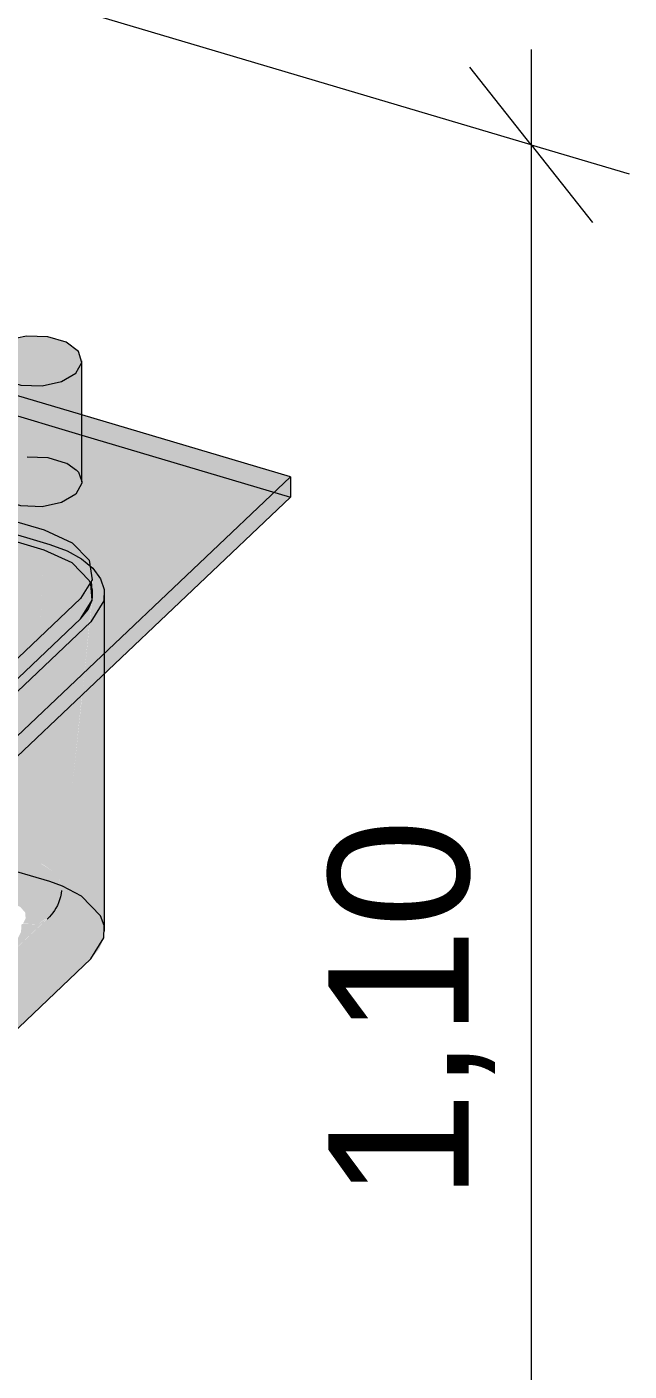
# Model space of a CAD drawing. Header units: metres. Extents: x -0.9 to 62, y -37.3 to 60.
# Drawn here: x 57.926 to 58.247, y -36.031 to -35.313 of the extents above; entities that cross this region are included whole.
import ezdxf

# ---------------------------------------------------------------- set-up
doc = ezdxf.new("R2010")
doc.units = ezdxf.units.M
for name, color, linetype, lineweight in [('A-ANNO-DIMS', 7, 'Continuous', 5), ('A-ANNO-DIMS-25', 7, 'Continuous', 5), ('P-SANR-FIXT', 7, 'Continuous', 5)]:
    doc.layers.add(name, color=color, linetype=linetype, lineweight=lineweight)
doc.styles.add('Arial_2', font='arial.ttf', dxfattribs={"height": 0.075})
doc.dimstyles.new('Diagonal_-_2_mm_Arial_-_PRETO', dxfattribs={"dimscale": 0.3048, "dimtxt": 0.076519, "dimasz": 0.246063, "dimexe": 0.19685, "dimexo": 0.123031, "dimgap": 0.04101, "dimtad": 1, "dimrnd": 0.01, "dimzin": 0, "dimdsep": 46, "dimtxsty": 'Arial_2', "dimblk1": 'OBLIQUE', "dimblk2": 'OBLIQUE', "dimsah": 1, "dimcen": 0.09, "dimdle": 0.19685, "dimazin": 0, "dimtfac": 1, "dimtdec": 4, "dimtix": 1, "dimtmove": 0, "dimatfit": 3, "dimfxl": 1, "dimtvp": 1, "dimtolj": 1, "dimtzin": 0, "dimarcsym": 2})

# ---------------------------------------------------------------- blocks, each defined once
blk = doc.blocks.new('Cuba para Pia de Cozinha - Standard-2652003-3D_DT_04')
at = {"layer": 'P-SANR-FIXT', "true_color": 0x7f7f7f, "transparency": 33554560}
h = blk.add_hatch(color=8, dxfattribs=at)
h.paths.add_polyline_path([(28.14998, -35.50503), (28.16045, -35.50276), (28.16803, -35.49831), (28.17122, -35.49255), (28.16938, -35.48663), (28.16289, -35.48171), (28.15303, -35.47878), (28.14175, -35.47841), (28.13128, -35.48068), (28.1237, -35.48513), (28.12051, -35.49089), (28.12234, -35.49681), (28.12883, -35.50173), (28.1387, -35.50466), (28.14434, -35.50484)])
h.paths.add_polyline_path([(27.97268, -35.45232), (27.97479, -35.45186), (27.97479, -35.42604), (27.96445, -35.4257), (27.95398, -35.42797), (27.94633, -35.43255), (27.94321, -35.43818), (27.94504, -35.4441), (27.95153, -35.44902), (27.9614, -35.45195), (27.96704, -35.45214)])
h.paths.add_polyline_path([(27.99359, -35.44043), (27.99392, -35.43984), (27.99359, -35.43879), (27.99359, -35.43984)])
for points in [[(27.72573, -35.66498), (27.72595, -35.63508), (27.72846, -35.62914), (27.73263, -35.62382), (27.73439, -35.61955), (27.73838, -35.61471), (27.83831, -35.51994), (27.84537, -35.5149), (27.85274, -35.51141), (27.85957, -35.50909), (27.86884, -35.50716), (27.87864, -35.50623), (27.8886, -35.50633), (27.89833, -35.50746), (27.91055, -35.51051), (28.15417, -35.58315), (28.15924, -35.58503), (28.16614, -35.58884), (28.17151, -35.59329), (28.17514, -35.59822), (28.1767, -35.60214), (28.17783, -35.60342), (28.18147, -35.60871), (28.18322, -35.61419), (28.18322, -35.64803), (28.2827, -35.55368), (28.17122, -35.52054), (28.17122, -35.55712), (28.16803, -35.56288), (28.16045, -35.56733), (28.14998, -35.5696), (28.1387, -35.56923), (28.12883, -35.5663), (28.12234, -35.56138), (28.12051, -35.55546), (28.12051, -35.50547), (28.06649, -35.4894), (28.06649, -35.49343), (28.06885, -35.49522), (28.06977, -35.49818), (28.06977, -35.51971), (28.06801, -35.52268), (28.06438, -35.52481), (28.05915, -35.52595), (28.05244, -35.52544), (28.04858, -35.52429), (28.04533, -35.52184), (28.04442, -35.51888), (28.04442, -35.49735), (28.04601, -35.49447), (28.04769, -35.49349), (28.04769, -35.48382), (27.99392, -35.46783), (27.99392, -35.50441), (27.99073, -35.51017), (27.98315, -35.51462), (27.97268, -35.51689), (27.9614, -35.51652), (27.95153, -35.51359), (27.94504, -35.50868), (27.94321, -35.50275), (27.94321, -35.45276), (27.88395, -35.43514), (27.66167, -35.64594), (27.71992, -35.66325)], [(28.16803, -35.51959), (28.16803, -35.49831), (28.16045, -35.50276), (28.14998, -35.50503), (28.1387, -35.50466), (28.12883, -35.50173), (28.12234, -35.49681), (28.12051, -35.49089), (28.12071, -35.50552), (28.16563, -35.51888)], [(28.17122, -35.52054), (28.17122, -35.49255), (28.16803, -35.49831), (28.16803, -35.51959), (28.17056, -35.52034)], [(28.15107, -35.5889), (28.15107, -35.58201), (27.90745, -35.50958), (27.90745, -35.51668), (27.91055, -35.5174), (28.13803, -35.58503)], [(28.15107, -35.59277), (28.15417, -35.58983), (27.91055, -35.5174), (27.90745, -35.52034), (28.14613, -35.5913)], [(28.03791, -35.72648), (28.04159, -35.72596), (28.05085, -35.72384), (28.05777, -35.72149), (28.06495, -35.71782), (28.07065, -35.71348), (28.14878, -35.63938), (28.15107, -35.59277), (27.90745, -35.52034), (27.89937, -35.68529), (28.03721, -35.72627)], [(28.14998, -35.5696), (28.16045, -35.56733), (28.16803, -35.56288), (28.16803, -35.55368), (28.15107, -35.55368), (28.15107, -35.56361), (28.14434, -35.56361), (28.14434, -35.55368), (28.12051, -35.55368), (28.12051, -35.55546), (28.12234, -35.56138), (28.12883, -35.5663), (28.1387, -35.56923), (28.14434, -35.56942)], [(28.16803, -35.56288), (28.17122, -35.55712), (28.17122, -35.55368), (28.16803, -35.55368)], [(28.18322, -35.65879), (28.2827, -35.56444), (28.2827, -35.55368), (28.18322, -35.64803)], [(28.17637, -35.60186), (28.17462, -35.59752), (28.17113, -35.59298), (28.16614, -35.58884), (28.15924, -35.58503), (28.15107, -35.58201), (28.15107, -35.5889), (28.15417, -35.58983), (28.16348, -35.59329), (28.17197, -35.59822), (28.17514, -35.60084)], [(28.17611, -35.63113), (28.1806, -35.62568), (28.18302, -35.61947), (28.18321, -35.61387), (28.18125, -35.60806), (28.17637, -35.60186), (28.17057, -35.59721), (28.16212, -35.59277), (28.15417, -35.58983), (28.15107, -35.59277), (28.16033, -35.59639), (28.16614, -35.5996), (28.17151, -35.60406), (28.17514, -35.60898), (28.17579, -35.61091), (28.17672, -35.60806), (28.17689, -35.61105), (28.17666, -35.61987), (28.1755, -35.63095)], [(28.14878, -35.63938), (28.17151, -35.61758), (28.1748, -35.6133), (28.17579, -35.61091), (28.17514, -35.60898), (28.17151, -35.60406), (28.16614, -35.5996), (28.15924, -35.59579), (28.15107, -35.59277), (28.14919, -35.63113)], [(28.17689, -35.61419), (28.17668, -35.60875), (28.17579, -35.61091), (28.1768, -35.61392)], [(28.14611, -35.69398), (28.17143, -35.66997), (28.17653, -35.61987), (28.17456, -35.62464), (28.16901, -35.63096), (28.14823, -35.65067), (28.14613, -35.69355)], [(28.17611, -35.66553), (28.18322, -35.65879), (28.183, -35.61987), (28.1806, -35.62568), (28.17611, -35.63113), (28.17611, -35.65477)], [(28.17143, -35.66997), (28.17611, -35.66553), (28.17611, -35.63113), (28.17541, -35.6318), (28.17151, -35.66919)], [(28.17541, -35.6318), (28.17611, -35.63113), (28.17548, -35.63113)], [(28.0942, -35.74321), (28.14611, -35.69398), (28.14823, -35.65067), (28.06978, -35.7249), (28.06385, -35.72915), (28.05777, -35.73238), (28.08556, -35.74064)], [(28.17611, -35.81122), (28.1806, -35.80577), (28.183, -35.79996), (28.18322, -35.79401), (28.183, -35.65899), (28.17611, -35.66553), (28.17611, -35.69468)], [(28.07619, -35.90599), (28.17611, -35.81122), (28.17611, -35.66553), (28.17143, -35.66997), (28.1602, -35.77514), (28.15911, -35.77993), (28.15817, -35.78235), (28.1557, -35.78642), (28.15242, -35.79015), (28.07619, -35.86244), (28.07619, -35.89445)], [(28.14748, -35.7927), (28.15398, -35.78852), (28.15708, -35.78441), (28.15893, -35.78057), (28.1602, -35.77514), (28.16051, -35.77335), (28.15911, -35.7685), (28.1557, -35.76428), (28.14928, -35.76021), (28.14299, -35.75771), (28.14149, -35.7666), (28.1379, -35.77544), (28.13372, -35.78124), (28.13847, -35.78352), (28.14102, -35.78649), (28.1412, -35.78966), (28.13981, -35.7923), (28.14684, -35.79267)], [(28.04755, -35.88747), (28.05406, -35.88342), (28.15312, -35.78936), (28.14748, -35.7927), (28.13936, -35.79251), (28.13895, -35.79292), (28.13878, -35.79665), (28.13733, -35.79969), (28.04492, -35.88733), (28.0461, -35.88739)]]:
    blk.add_hatch(color=8, dxfattribs=at).paths.add_polyline_path(points)
h = blk.add_hatch(color=8, dxfattribs=at)
h.paths.add_polyline_path([(28.14998, -35.56361), (28.15107, -35.56361), (28.15107, -35.55368), (28.17122, -35.55368), (28.17122, -35.52054), (28.12051, -35.50547), (28.12051, -35.55368), (28.14434, -35.55368), (28.14434, -35.56361), (28.14946, -35.56361)])
h.paths.add_polyline_path([(28.06649, -35.49343), (28.06623, -35.48933), (28.04769, -35.48382), (28.04797, -35.49332), (28.04989, -35.49223), (28.05503, -35.49111), (28.06139, -35.49151), (28.06623, -35.49324), (28.06627, -35.49327)])
h.paths.add_polyline_path([(28.05915, -35.52595), (28.06438, -35.52481), (28.06817, -35.52259), (28.06977, -35.51971), (28.06973, -35.49808), (28.06885, -35.49522), (28.06649, -35.49343), (28.06623, -35.52072), (28.06416, -35.52268), (28.06069, -35.52397), (28.0565, -35.52434), (28.05244, -35.5237), (28.04902, -35.52184), (28.04769, -35.52011), (28.04769, -35.49349), (28.04601, -35.49447), (28.04442, -35.49735), (28.04442, -35.51888), (28.04533, -35.52184), (28.04873, -35.52434), (28.05351, -35.52576), (28.0565, -35.52586)])
h.paths.add_polyline_path([(27.96642, -35.50958), (27.98315, -35.50958), (27.98315, -35.49808), (27.99392, -35.49808), (27.99392, -35.46783), (27.94321, -35.45276), (27.94321, -35.49808), (27.9552, -35.49808), (27.95606, -35.50958), (27.9614, -35.50958)])
h = blk.add_hatch(color=8, dxfattribs=at)
h.paths.add_polyline_path([(28.16051, -35.77335), (28.17131, -35.67008), (28.14611, -35.69398), (28.14299, -35.75771), (28.15016, -35.76055), (28.1557, -35.76428), (28.15923, -35.76865), (28.16033, -35.77268)])
h.paths.add_polyline_path([(28.14823, -35.65067), (28.17151, -35.62835), (28.17456, -35.62464), (28.17672, -35.61872), (28.1767, -35.61361), (28.17579, -35.61091), (28.17431, -35.61419), (28.16976, -35.61949), (28.14878, -35.63938), (28.14836, -35.64812)])
h = blk.add_hatch(color=8, dxfattribs=at)
h.paths.add_polyline_path([(28.14299, -35.75771), (28.14611, -35.69398), (28.0942, -35.74321), (28.14241, -35.75754)])
h.paths.add_polyline_path([(28.05757, -35.73232), (28.05905, -35.7316), (28.06495, -35.72858), (28.07065, -35.72425), (28.14823, -35.65067), (28.14878, -35.63938), (28.07065, -35.71348), (28.06495, -35.71782), (28.05777, -35.72149), (28.04939, -35.72434), (28.03791, -35.72648), (28.05734, -35.73225)])
h = blk.add_hatch(color=8, dxfattribs=at)
h.paths.add_polyline_path([(28.13372, -35.78124), (28.13813, -35.77512), (28.14149, -35.7666), (28.14299, -35.75771), (28.0942, -35.74321), (28.0731, -35.76322), (28.13245, -35.78087)])
h.paths.add_polyline_path([(28.03031, -35.73796), (28.04184, -35.73667), (28.0513, -35.73445), (28.05734, -35.73225), (28.03791, -35.72648), (28.03031, -35.7272), (28.02035, -35.72709), (28.01063, -35.72596), (27.9984, -35.72292), (27.89806, -35.69309), (27.89742, -35.69534), (27.89452, -35.7028), (28.00311, -35.73498), (28.01063, -35.73672), (28.02184, -35.73787), (28.02911, -35.73795)])
at = {"layer": 'P-SANR-FIXT'}
for p, q in [((28.17126, -35.55629), (28.17126, -35.49172)), ((27.90745, -35.50958), (28.15107, -35.58201)), ((28.15107, -35.59277), (27.90745, -35.52034)), ((28.15107, -35.59277), (27.90745, -35.52034)), ((28.2827, -35.55368), (28.17122, -35.52054)), ((28.06042, -35.76448), (28.2827, -35.55368)), ((28.2827, -35.55368), (28.2827, -35.56444)), ((28.2827, -35.56444), (28.06042, -35.77524)), ((28.17057, -35.61872), (28.07065, -35.71348)), ((28.1834, -35.62577), (28.1834, -35.6163)), ((28.1834, -35.7964), (28.1834, -35.65862)), ((28.07619, -35.90599), (28.17611, -35.81122))]:
    blk.add_line(p, q, dxfattribs=at)
at = {"layer": 'P-SANR-FIXT', "color": 250, "true_color": 0x3f3f3f}
for p, q in [((28.17122, -35.52054), (28.12159, -35.50579)), ((27.91055, -35.5174), (28.15417, -35.58983)), ((28.17122, -35.5313), (28.2827, -35.56444)), ((28.15417, -35.58983), (28.16336, -35.59323)), ((28.16336, -35.59323), (28.17113, -35.59752)), ((28.17113, -35.59752), (28.17717, -35.60252)), ((28.17717, -35.60252), (28.18125, -35.60806)), ((28.17686, -35.61419), (28.17599, -35.61086)), ((28.18125, -35.60806), (28.18322, -35.61392)), ((28.1746, -35.62454), (28.1767, -35.61947)), ((28.183, -35.61987), (28.17611, -35.63113)), ((28.1767, -35.61947), (28.17696, -35.61783)), ((28.17696, -35.61783), (28.17686, -35.61419)), ((28.18322, -35.61392), (28.183, -35.61987)), ((28.17057, -35.62948), (28.1746, -35.62454)), ((28.1834, -35.65862), (28.1834, -35.62577)), ((28.07065, -35.72425), (28.17057, -35.62948)), ((28.07065, -35.72425), (28.17057, -35.62948)), ((28.17611, -35.63113), (28.07619, -35.72589)), ((28.15986, -35.77799), (28.15938, -35.77961)), ((28.15306, -35.78962), (28.1527, -35.78997)), ((28.18308, -35.79335), (28.18125, -35.78816)), ((28.18319, -35.79401), (28.18308, -35.79337))]:
    blk.add_line(p, q, dxfattribs=at)
at = {"layer": 'P-SANR-FIXT', "color": 251, "true_color": 0x5f5f5f}
for p, q in [((28.12051, -35.51623), (28.17122, -35.5313)), ((28.14203, -35.54296), (28.15303, -35.54335)), ((28.15315, -35.54337), (28.16289, -35.54629)), ((28.16316, -35.54641), (28.16839, -35.55007)), ((28.15417, -35.76992), (28.08707, -35.74997)), ((28.16088, -35.77229), (28.15417, -35.76992))]:
    blk.add_line(p, q, dxfattribs=at)
at = {"layer": 'P-SANR-FIXT'}
for points in [[(28.16803, -35.49831, 0), (28.17122, -35.49255, 0), (28.16938, -35.48663, 0), (28.16289, -35.48171, 0), (28.15303, -35.47878, 0), (28.14175, -35.47841, 0), (28.13128, -35.48068, 0), (28.1237, -35.48513, 0)], [(28.1237, -35.48513, 0), (28.12051, -35.49089, 0), (28.12234, -35.49681, 0), (28.12883, -35.50173, 0), (28.1387, -35.50466, 0), (28.14998, -35.50503, 0), (28.16045, -35.50276, 0), (28.16803, -35.49831, 0)], [(28.15107, -35.58201, 0), (28.16614, -35.58884, 0), (28.17514, -35.59822, 0), (28.1767, -35.60871, 0), (28.17057, -35.61872, 0)], [(28.17599, -35.61086, 0), (28.17514, -35.60898, 0), (28.16614, -35.5996, 0), (28.15107, -35.59277, 0)], [(28.17599, -35.61086, 0), (28.17514, -35.60898, 0), (28.16614, -35.5996, 0), (28.15107, -35.59277, 0)], [(28.17611, -35.81122, 0), (28.183, -35.79996, 0), (28.18319, -35.79401, 0)]]:
    blk.add_polyline3d(points, dxfattribs=at)
at = {"layer": 'P-SANR-FIXT', "color": 251, "true_color": 0x5f5f5f}
blk.add_polyline3d([(28.1686, -35.55029, 0), (28.16938, -35.5512, 0), (28.17126, -35.55619, 0)], dxfattribs=at)
at = {"layer": 'P-SANR-FIXT', "color": 250, "true_color": 0x3f3f3f}
for points in [[(28.16803, -35.56288, 0), (28.16045, -35.56733, 0), (28.14998, -35.5696, 0), (28.1387, -35.56923, 0), (28.12883, -35.5663, 0), (28.12234, -35.56138, 0), (28.12051, -35.55546, 0)], [(28.17126, -35.55631, 0), (28.17122, -35.55712, 0), (28.16803, -35.56288, 0)], [(28.17057, -35.62948, 0), (28.1767, -35.61947, 0), (28.17599, -35.61086, 0)], [(28.16046, -35.77459, 0), (28.16022, -35.77631, 0), (28.15986, -35.77799, 0)], [(28.18125, -35.78816, 0), (28.17113, -35.77761, 0), (28.16088, -35.77229, 0)], [(28.15938, -35.77961, 0), (28.15881, -35.78115, 0), (28.15815, -35.78262, 0), (28.15741, -35.784, 0), (28.15662, -35.78529, 0)], [(28.15662, -35.78529, 0), (28.15578, -35.7865, 0), (28.1549, -35.78762, 0), (28.15399, -35.78865, 0), (28.15306, -35.78962, 0)]]:
    blk.add_polyline3d(points, dxfattribs=at)
blk = doc.blocks.new('DIMBLOCK38-3D_DT_04')
at = {"layer": 'A-ANNO-DIMS-25'}
for p, q in [((58.19489, -35.37625), (57.93208, -35.29812)), ((58.19489, -35.3254), (58.19489, -36.35922)), ((58.19489, -35.37625), (58.24725, -35.39181)), ((58.19489, -36.30838), (58.14254, -36.29281)), ((58.19489, -36.30838), (58.20845, -36.31241))]:
    blk.add_line(p, q, dxfattribs=at)
at = {"layer": 'A-ANNO-DIMS-25', "lineweight": 20}
for p, q in [((58.19489, -35.37625), (58.16217, -35.33474)), ((58.19489, -35.37625), (58.22761, -35.41775)), ((58.19489, -36.30838), (58.16217, -36.26687)), ((58.19489, -36.30838), (58.22761, -36.34988))]:
    blk.add_line(p, q, dxfattribs=at)
at = {"layer": 'A-ANNO-DIMS-25', "color": 0, "insert": (58.08662, -35.94031), "char_height": 0.075, "width": 0.2429787, "attachment_point": 1, "rotation": 90, "line_spacing_factor": 0.941778, "style": 'Arial_2'}
blk.add_mtext('1,10', dxfattribs=at)
blk = doc.blocks.new('_Oblique')
at = {"color": 0, "linetype": 'ByBlock', "lineweight": -2}
blk.add_line((-0.5, -0.5), (0.5, 0.5), dxfattribs=at)

msp = doc.modelspace()

# ---------------------------------------------------------------- block references
at = {"layer": 'P-SANR-FIXT', "color": 251, "true_color": 0x5f5f5f}
msp.add_blockref('Cuba para Pia de Cozinha - Standard-2652003-3D_DT_04', (29.78368, 0), dxfattribs=at)

# ---------------------------------------------------------------- dimensions: what is measured, and where the dimension line sits
at = {"layer": 'A-ANNO-DIMS'}
dim = msp.add_linear_dim(base=(58.19489, -36.32213), p1=(57.89936, -35.28839), p2=(58.24117, -36.32213), angle=90, dimstyle='Diagonal_-_2_mm_Arial_-_PRETO', override={"dimpost": '<>', "dimfxl": 1.088791}, dxfattribs=at)
dim.commit()
dim.dimension.update_dxf_attribs({"geometry": 'DIMBLOCK38-3D_DT_04', "text_midpoint": (58.14407, -35.80526)})

doc.saveas('drawing.dxf')
